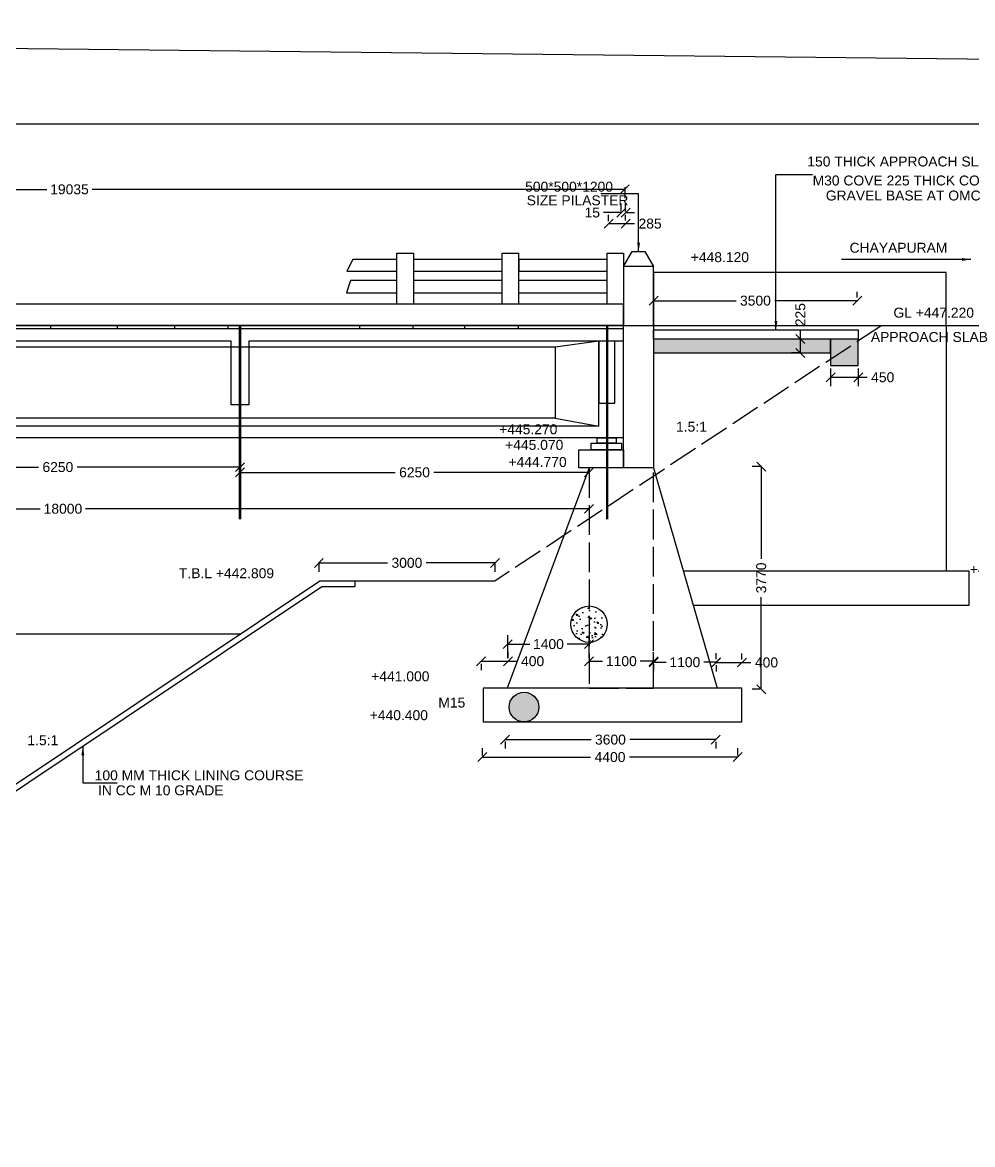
# Model space of a CAD drawing. Header units: metres. Extents: x 244 to 346, y 75 to 149.
# Drawn here: x 292.44 to 311.59, y 123.58 to 146.2 of the extents above; entities that cross this region are included whole.
import ezdxf

# ---------------------------------------------------------------- set-up
doc = ezdxf.new("R2010")
doc.units = ezdxf.units.M
doc.header["$MEASUREMENT"] = 0
doc.linetypes.add('ACAD_ISO02W100', pattern=[15, 12, -3])
doc.linetypes.add('DASHDOT', pattern=[1, 0.5, -0.25, 0, -0.25])
doc.layers.add('DRAWING', color=7, linetype='Continuous')
doc.styles.get("Standard").update_dxf_attribs({"font": 'ARIAL_1.TTF', "height": 0.2})
doc.dimstyles.get("Standard").update_dxf_attribs({"dimtxt": 0.2, "dimasz": 0.18, "dimexe": 0.18, "dimexo": 0.0625, "dimgap": 0.09, "dimtad": 0, "dimdec": 4, "dimzin": 0, "dimdsep": 46, "dimtxsty": 'Standard', "dimblk": 'OBLIQUE', "dimcen": 0.09, "dimclrt": 256, "dimadec": 0, "dimazin": 0, "dimtfac": 1, "dimtdec": 4, "dimtofl": 0, "dimtmove": 0, "dimatfit": 3, "dimfxl": 0, "dimtolj": 1, "dimtzin": 0, "dimarcsym": 0})
picture_1 = doc.add_image_def('image1.jpg', size_in_pixel=(6726, 4650))
pattern_1 = [(130, (563.55345, 0), (-0.3586301, -0.03137607), [0.0375, -0.4125]), (185, (563.55345, 0), (0.06937567, 0.37609607), [0.03, -0.33]), (79.5486, (563.52356, -0.0026), (-0.2892547, 0.34471977), [0.0318701, -0.35057106]), (133.8158, (563.55345, 0.1), (-0.5336205, -0.0827595), [0.05625, -0.61875]), (83.3644, (563.509, 0.0931), (-0.46733135, 0.4870589), [0.0478051, -0.5258565]), (188.8158, (563.55345, 0.1), (-0.467331, 0.4870593), [0.045, -0.495]), (159, (563.50345, 0.075), (-0.29845353, -0.20130945), [0.0375, -0.4125]), (214, (563.50345, 0.075), (-0.12165767, 0.362575), [0.03, -0.33]), (108.5486, (563.47857, 0.05822), (-0.4201113, 0.16126525), [0.0318701, -0.35057106]), (142.5, (563.55345, 0), (-0.00607993, 0.166446927), [0, -0.326, 0, -0.335, 0, -0.33125]), (172.5, (563.55345, 0), (-0.13153477, 0.19720586), [0, -0.191, 0, -0.3185, 0, -0.12625]), (212.5, (563.66495, 0), (-0.26691122, -0.011277436), [0, -0.125, 0, -0.39, 0, -0.5175]), (222.5, (563.71495, 0), (-0.29159308, 0.0500525), [0, -0.1625, 0, -0.259, 0, -0.3675])]

# ---------------------------------------------------------------- blocks, each defined once
blk = doc.blocks.new('_Oblique')
at = {"color": 0, "linetype": 'ByBlock', "lineweight": -2}
blk.add_line((-0.5, -0.5), (0.5, 0.5), dxfattribs=at)
blk = doc.blocks.new('*D162')
at = {"layer": 'Defpoints', "color": 0}
for p in [(282.2, 142.933), (304.578, 142.942), (304.578, 142.835)]:
    blk.add_point(p, dxfattribs=at)
at = {"layer": 'DRAWING', "color": 0, "lineweight": -2}
for p, q in [((282.2, 142.871), (282.2, 142.655)), ((282.2, 142.835), (292.931, 142.835)), ((304.578, 142.835), (293.847, 142.835)), ((304.578, 142.879), (304.578, 142.655))]:
    blk.add_line(p, q, dxfattribs=at)
at = {"layer": 'DRAWING', "color": 0, "lineweight": -2, "xscale": 0.18, "yscale": 0.18, "zscale": 0.18, "rotation": 180}
blk.add_blockref('_Oblique', (282.2, 142.835), dxfattribs=at)
at = {"layer": 'DRAWING', "color": 0, "lineweight": -2, "xscale": 0.18, "yscale": 0.18, "zscale": 0.18}
blk.add_blockref('_Oblique', (304.578, 142.835), dxfattribs=at)
at = {"layer": 'DRAWING', "insert": (293.389, 142.835), "char_height": 0.2, "attachment_point": 5}
blk.add_mtext('\\A1;19035', dxfattribs=at)
blk = doc.blocks.new('*D163')
at = {"layer": 'Defpoints', "color": 0}
for p in [(304.252, 142.131), (304.594, 142.144), (304.594, 142.144)]:
    blk.add_point(p, dxfattribs=at)
at = {"layer": 'DRAWING', "color": 0, "lineweight": -2}
for p, q in [((304.252, 142.193), (304.252, 142.324)), ((304.594, 142.206), (304.594, 142.324)), ((304.252, 142.144), (304.594, 142.144)), ((304.594, 142.144), (304.774, 142.144))]:
    blk.add_line(p, q, dxfattribs=at)
at = {"layer": 'DRAWING', "color": 0, "lineweight": -2, "xscale": 0.18, "yscale": 0.18, "zscale": 0.18, "rotation": 180}
blk.add_blockref('_Oblique', (304.252, 142.144), dxfattribs=at)
at = {"layer": 'DRAWING', "color": 0, "lineweight": -2, "xscale": 0.18, "yscale": 0.18, "zscale": 0.18}
blk.add_blockref('_Oblique', (304.594, 142.144), dxfattribs=at)
at = {"layer": 'DRAWING', "insert": (305.088, 142.144), "char_height": 0.2, "attachment_point": 5}
blk.add_mtext('\\A1;285', dxfattribs=at)
blk = doc.blocks.new('*D164')
at = {"layer": 'Defpoints', "color": 0}
for p in [(304.508, 142.367), (304.508, 142.33), (304.594, 142.324)]:
    blk.add_point(p, dxfattribs=at)
at = {"layer": 'DRAWING', "color": 0, "lineweight": -2}
for p, q in [((304.508, 142.393), (304.508, 142.547)), ((304.594, 142.386), (304.594, 142.547)), ((304.508, 142.367), (304.148, 142.367)), ((304.594, 142.367), (304.774, 142.367))]:
    blk.add_line(p, q, dxfattribs=at)
at = {"layer": 'DRAWING', "color": 0, "lineweight": -2, "xscale": 0.18, "yscale": 0.18, "zscale": 0.18}
blk.add_blockref('_Oblique', (304.508, 142.367), dxfattribs=at)
at = {"layer": 'DRAWING', "color": 0, "lineweight": -2, "xscale": 0.18, "yscale": 0.18, "zscale": 0.18, "rotation": 180}
blk.add_blockref('_Oblique', (304.594, 142.367), dxfattribs=at)
at = {"layer": 'DRAWING', "insert": (303.923, 142.367), "char_height": 0.2, "attachment_point": 5}
blk.add_mtext('\\A1;15', dxfattribs=at)
blk = doc.blocks.new('*D165')
at = {"layer": 'Defpoints', "color": 0}
for p in [(305.159, 140.624), (309.263, 140.591), (309.263, 140.591)]:
    blk.add_point(p, dxfattribs=at)
at = {"layer": 'DRAWING', "color": 0, "lineweight": -2}
for p, q in [((309.263, 140.654), (309.263, 140.771)), ((305.159, 140.591), (306.823, 140.591)), ((305.159, 140.561), (305.159, 140.411)), ((309.263, 140.591), (307.599, 140.591))]:
    blk.add_line(p, q, dxfattribs=at)
at = {"layer": 'DRAWING', "color": 0, "lineweight": -2, "xscale": 0.18, "yscale": 0.18, "zscale": 0.18, "rotation": 180}
blk.add_blockref('_Oblique', (305.159, 140.591), dxfattribs=at)
at = {"layer": 'DRAWING', "color": 0, "lineweight": -2, "xscale": 0.18, "yscale": 0.18, "zscale": 0.18}
blk.add_blockref('_Oblique', (309.263, 140.591), dxfattribs=at)
at = {"layer": 'DRAWING', "insert": (307.211, 140.591), "char_height": 0.2, "attachment_point": 5}
blk.add_mtext('\\A1;3500', dxfattribs=at)
blk = doc.blocks.new('*D172')
at = {"layer": 'Defpoints', "color": 0}
for p in [(289.484, 137.257), (296.825, 137.257), (296.825, 137.236)]:
    blk.add_point(p, dxfattribs=at)
at = {"layer": 'DRAWING', "color": 0, "lineweight": -2}
for p, q in [((289.484, 137.236), (292.766, 137.236)), ((289.484, 137.195), (289.484, 137.056)), ((296.825, 137.236), (293.544, 137.236)), ((296.825, 137.195), (296.825, 137.056))]:
    blk.add_line(p, q, dxfattribs=at)
at = {"layer": 'DRAWING', "color": 0, "lineweight": -2, "xscale": 0.18, "yscale": 0.18, "zscale": 0.18, "rotation": 180}
blk.add_blockref('_Oblique', (289.484, 137.236), dxfattribs=at)
at = {"layer": 'DRAWING', "color": 0, "lineweight": -2, "xscale": 0.18, "yscale": 0.18, "zscale": 0.18}
blk.add_blockref('_Oblique', (296.825, 137.236), dxfattribs=at)
at = {"layer": 'DRAWING', "insert": (293.155, 137.236), "char_height": 0.2, "attachment_point": 5}
blk.add_mtext('\\A1;6250', dxfattribs=at)
blk = doc.blocks.new('*D173')
at = {"layer": 'Defpoints', "color": 0}
for p in [(296.825, 137.195), (303.859, 137.195), (303.859, 137.13)]:
    blk.add_point(p, dxfattribs=at)
at = {"layer": 'DRAWING', "color": 0, "lineweight": -2}
for p, q in [((296.825, 137.132), (296.825, 136.95)), ((296.825, 137.13), (299.954, 137.13)), ((303.859, 137.13), (300.731, 137.13)), ((303.859, 137.132), (303.859, 136.95))]:
    blk.add_line(p, q, dxfattribs=at)
at = {"layer": 'DRAWING', "color": 0, "lineweight": -2, "xscale": 0.18, "yscale": 0.18, "zscale": 0.18, "rotation": 180}
blk.add_blockref('_Oblique', (296.825, 137.13), dxfattribs=at)
at = {"layer": 'DRAWING', "color": 0, "lineweight": -2, "xscale": 0.18, "yscale": 0.18, "zscale": 0.18}
blk.add_blockref('_Oblique', (303.859, 137.13), dxfattribs=at)
at = {"layer": 'DRAWING', "insert": (300.342, 137.13), "char_height": 0.2, "attachment_point": 5}
blk.add_mtext('\\A1;6250', dxfattribs=at)
blk = doc.blocks.new('*D174')
at = {"layer": 'Defpoints', "color": 0}
for p in [(282.655, 136.4), (282.655, 136.396), (303.859, 136.4)]:
    blk.add_point(p, dxfattribs=at)
at = {"layer": 'DRAWING', "color": 0, "lineweight": -2}
for p, q in [((282.655, 136.396), (292.801, 136.396)), ((303.859, 136.396), (293.714, 136.396)), ((282.655, 136.337), (282.655, 136.216)), ((303.859, 136.337), (303.859, 136.216))]:
    blk.add_line(p, q, dxfattribs=at)
at = {"layer": 'DRAWING', "color": 0, "lineweight": -2, "xscale": 0.18, "yscale": 0.18, "zscale": 0.18, "rotation": 180}
blk.add_blockref('_Oblique', (282.655, 136.396), dxfattribs=at)
at = {"layer": 'DRAWING', "color": 0, "lineweight": -2, "xscale": 0.18, "yscale": 0.18, "zscale": 0.18}
blk.add_blockref('_Oblique', (303.859, 136.396), dxfattribs=at)
at = {"layer": 'DRAWING', "insert": (293.257, 136.396), "char_height": 0.2, "attachment_point": 5}
blk.add_mtext('\\A1;18000', dxfattribs=at)
blk = doc.blocks.new('*D176')
at = {"layer": 'Defpoints', "color": 0}
for p in [(298.413, 135.357), (301.963, 135.367), (301.963, 135.306)]:
    blk.add_point(p, dxfattribs=at)
at = {"layer": 'DRAWING', "color": 0, "lineweight": -2}
for p, q in [((298.413, 135.306), (299.8, 135.306)), ((298.413, 135.295), (298.413, 135.126)), ((301.963, 135.306), (300.576, 135.306)), ((301.963, 135.304), (301.963, 135.126))]:
    blk.add_line(p, q, dxfattribs=at)
at = {"layer": 'DRAWING', "color": 0, "lineweight": -2, "xscale": 0.18, "yscale": 0.18, "zscale": 0.18, "rotation": 180}
blk.add_blockref('_Oblique', (298.413, 135.306), dxfattribs=at)
at = {"layer": 'DRAWING', "color": 0, "lineweight": -2, "xscale": 0.18, "yscale": 0.18, "zscale": 0.18}
blk.add_blockref('_Oblique', (301.963, 135.306), dxfattribs=at)
at = {"layer": 'DRAWING', "insert": (300.188, 135.306), "char_height": 0.2, "attachment_point": 5}
blk.add_mtext('\\A1;3000', dxfattribs=at)
blk = doc.blocks.new('*D177')
at = {"layer": 'Defpoints', "color": 0}
for p in [(301.682, 133.335), (302.227, 133.324), (302.227, 133.324)]:
    blk.add_point(p, dxfattribs=at)
at = {"layer": 'DRAWING', "color": 0, "lineweight": -2}
for p, q in [((302.227, 133.387), (302.227, 133.504)), ((301.682, 133.324), (302.227, 133.324)), ((301.682, 133.272), (301.682, 133.144)), ((302.227, 133.324), (302.407, 133.324))]:
    blk.add_line(p, q, dxfattribs=at)
at = {"layer": 'DRAWING', "color": 0, "lineweight": -2, "xscale": 0.18, "yscale": 0.18, "zscale": 0.18, "rotation": 180}
blk.add_blockref('_Oblique', (301.682, 133.324), dxfattribs=at)
at = {"layer": 'DRAWING', "color": 0, "lineweight": -2, "xscale": 0.18, "yscale": 0.18, "zscale": 0.18}
blk.add_blockref('_Oblique', (302.227, 133.324), dxfattribs=at)
at = {"layer": 'DRAWING', "insert": (302.721, 133.324), "char_height": 0.2, "attachment_point": 5}
blk.add_mtext('\\A1;400', dxfattribs=at)
blk = doc.blocks.new('*D178')
at = {"layer": 'Defpoints', "color": 0}
for p in [(303.859, 133.668), (302.221, 133.324), (303.859, 133.324)]:
    blk.add_point(p, dxfattribs=at)
at = {"layer": 'DRAWING', "color": 0, "lineweight": -2}
for p, q in [((302.221, 133.387), (302.221, 133.848)), ((303.859, 133.387), (303.859, 133.848)), ((302.221, 133.668), (302.662, 133.668)), ((303.859, 133.668), (303.419, 133.668))]:
    blk.add_line(p, q, dxfattribs=at)
at = {"layer": 'DRAWING', "color": 0, "lineweight": -2, "xscale": 0.18, "yscale": 0.18, "zscale": 0.18, "rotation": 180}
blk.add_blockref('_Oblique', (302.221, 133.668), dxfattribs=at)
at = {"layer": 'DRAWING', "color": 0, "lineweight": -2, "xscale": 0.18, "yscale": 0.18, "zscale": 0.18}
blk.add_blockref('_Oblique', (303.859, 133.668), dxfattribs=at)
at = {"layer": 'DRAWING', "insert": (303.04, 133.668), "char_height": 0.2, "attachment_point": 5}
blk.add_mtext('\\A1;1400', dxfattribs=at)
blk = doc.blocks.new('*D179')
at = {"layer": 'Defpoints', "color": 0}
for p in [(303.859, 133.324), (305.159, 133.324), (305.159, 133.324)]:
    blk.add_point(p, dxfattribs=at)
at = {"layer": 'DRAWING', "color": 0, "lineweight": -2}
for p, q in [((303.859, 133.387), (303.859, 133.504)), ((305.159, 133.387), (305.159, 133.504)), ((303.859, 133.324), (304.13, 133.324)), ((305.159, 133.324), (304.888, 133.324))]:
    blk.add_line(p, q, dxfattribs=at)
at = {"layer": 'DRAWING', "color": 0, "lineweight": -2, "xscale": 0.18, "yscale": 0.18, "zscale": 0.18, "rotation": 180}
blk.add_blockref('_Oblique', (303.859, 133.324), dxfattribs=at)
at = {"layer": 'DRAWING', "color": 0, "lineweight": -2, "xscale": 0.18, "yscale": 0.18, "zscale": 0.18}
blk.add_blockref('_Oblique', (305.159, 133.324), dxfattribs=at)
at = {"layer": 'DRAWING', "insert": (304.509, 133.324), "char_height": 0.2, "attachment_point": 5}
blk.add_mtext('\\A1;1100', dxfattribs=at)
blk = doc.blocks.new('*D180')
at = {"layer": 'Defpoints', "color": 0}
for p in [(305.159, 133.324), (306.42, 133.303), (306.42, 133.303)]:
    blk.add_point(p, dxfattribs=at)
at = {"layer": 'DRAWING', "color": 0, "lineweight": -2}
for p, q in [((306.42, 133.366), (306.42, 133.483)), ((305.159, 133.303), (305.41, 133.303)), ((305.159, 133.262), (305.159, 133.123)), ((306.42, 133.303), (306.168, 133.303))]:
    blk.add_line(p, q, dxfattribs=at)
at = {"layer": 'DRAWING', "color": 0, "lineweight": -2, "xscale": 0.18, "yscale": 0.18, "zscale": 0.18, "rotation": 180}
blk.add_blockref('_Oblique', (305.159, 133.303), dxfattribs=at)
at = {"layer": 'DRAWING', "color": 0, "lineweight": -2, "xscale": 0.18, "yscale": 0.18, "zscale": 0.18}
blk.add_blockref('_Oblique', (306.42, 133.303), dxfattribs=at)
at = {"layer": 'DRAWING', "insert": (305.789, 133.303), "char_height": 0.2, "attachment_point": 5}
blk.add_mtext('\\A1;1100', dxfattribs=at)
blk = doc.blocks.new('*D181')
at = {"layer": 'Defpoints', "color": 0}
for p in [(306.42, 133.303), (306.939, 133.298), (306.939, 133.298)]:
    blk.add_point(p, dxfattribs=at)
at = {"layer": 'DRAWING', "color": 0, "lineweight": -2}
for p, q in [((306.939, 133.36), (306.939, 133.478)), ((306.42, 133.298), (306.939, 133.298)), ((306.42, 133.241), (306.42, 133.118)), ((306.939, 133.298), (307.119, 133.298))]:
    blk.add_line(p, q, dxfattribs=at)
at = {"layer": 'DRAWING', "color": 0, "lineweight": -2, "xscale": 0.18, "yscale": 0.18, "zscale": 0.18, "rotation": 180}
blk.add_blockref('_Oblique', (306.42, 133.298), dxfattribs=at)
at = {"layer": 'DRAWING', "color": 0, "lineweight": -2, "xscale": 0.18, "yscale": 0.18, "zscale": 0.18}
blk.add_blockref('_Oblique', (306.939, 133.298), dxfattribs=at)
at = {"layer": 'DRAWING', "insert": (307.434, 133.298), "char_height": 0.2, "attachment_point": 5}
blk.add_mtext('\\A1;400', dxfattribs=at)
blk = doc.blocks.new('*D182')
at = {"layer": 'Defpoints', "color": 0}
for p in [(302.167, 131.769), (306.411, 131.764), (306.411, 131.743)]:
    blk.add_point(p, dxfattribs=at)
at = {"layer": 'DRAWING', "color": 0, "lineweight": -2}
for p, q in [((302.167, 131.743), (303.901, 131.743)), ((302.167, 131.707), (302.167, 131.563)), ((306.411, 131.743), (304.677, 131.743)), ((306.411, 131.701), (306.411, 131.563))]:
    blk.add_line(p, q, dxfattribs=at)
at = {"layer": 'DRAWING', "color": 0, "lineweight": -2, "xscale": 0.18, "yscale": 0.18, "zscale": 0.18, "rotation": 180}
blk.add_blockref('_Oblique', (302.167, 131.743), dxfattribs=at)
at = {"layer": 'DRAWING', "color": 0, "lineweight": -2, "xscale": 0.18, "yscale": 0.18, "zscale": 0.18}
blk.add_blockref('_Oblique', (306.411, 131.743), dxfattribs=at)
at = {"layer": 'DRAWING', "insert": (304.289, 131.743), "char_height": 0.2, "attachment_point": 5}
blk.add_mtext('\\A1;3600', dxfattribs=at)
blk = doc.blocks.new('*D184')
at = {"layer": 'Defpoints', "color": 0}
for p in [(301.708, 131.362), (306.854, 131.391), (306.854, 131.361)]:
    blk.add_point(p, dxfattribs=at)
at = {"layer": 'DRAWING', "color": 0, "lineweight": -2}
for p, q in [((301.708, 131.425), (301.708, 131.571)), ((306.854, 131.424), (306.854, 131.571)), ((301.708, 131.391), (303.889, 131.391)), ((306.854, 131.391), (304.673, 131.391))]:
    blk.add_line(p, q, dxfattribs=at)
at = {"layer": 'DRAWING', "color": 0, "lineweight": -2, "xscale": 0.18, "yscale": 0.18, "zscale": 0.18, "rotation": 180}
blk.add_blockref('_Oblique', (301.708, 131.391), dxfattribs=at)
at = {"layer": 'DRAWING', "color": 0, "lineweight": -2, "xscale": 0.18, "yscale": 0.18, "zscale": 0.18}
blk.add_blockref('_Oblique', (306.854, 131.391), dxfattribs=at)
at = {"layer": 'DRAWING', "insert": (304.281, 131.391), "char_height": 0.2, "attachment_point": 5}
blk.add_mtext('\\A1;4400', dxfattribs=at)
blk = doc.blocks.new('*D185')
at = {"layer": 'Defpoints', "color": 0}
for p in [(307.328, 137.246), (307.399, 137.246), (307.363, 132.758)]:
    blk.add_point(p, dxfattribs=at)
at = {"layer": 'DRAWING', "color": 0, "lineweight": -2}
for p, q in [((307.336, 137.246), (307.148, 137.246)), ((307.328, 137.246), (307.328, 135.39)), ((307.328, 132.758), (307.328, 134.614)), ((307.3, 132.758), (307.148, 132.758))]:
    blk.add_line(p, q, dxfattribs=at)
at = {"layer": 'DRAWING', "color": 0, "lineweight": -2, "xscale": 0.18, "yscale": 0.18, "zscale": 0.18}
for p, rotation in [((307.328, 137.246), 90), ((307.328, 132.758), 270)]:
    blk.add_blockref('_Oblique', p, dxfattribs=dict(at, rotation=rotation))
at = {"layer": 'DRAWING', "insert": (307.328, 135.002), "char_height": 0.2, "attachment_point": 5, "rotation": 90}
blk.add_mtext('\\A1;3770', dxfattribs=at)
blk = doc.blocks.new('*D206')
at = {"layer": 'Defpoints', "color": 0}
for p in [(308.726, 139.285), (309.282, 139.285), (309.282, 139.047)]:
    blk.add_point(p, dxfattribs=at)
at = {"layer": 'DRAWING', "color": 0, "lineweight": -2}
for p, q in [((308.726, 139.222), (308.726, 138.867)), ((309.282, 139.222), (309.282, 138.867)), ((308.726, 139.047), (309.282, 139.047)), ((309.282, 139.047), (309.462, 139.047))]:
    blk.add_line(p, q, dxfattribs=at)
at = {"layer": 'DRAWING', "color": 0, "lineweight": -2, "xscale": 0.18, "yscale": 0.18, "zscale": 0.18, "rotation": 180}
blk.add_blockref('_Oblique', (308.726, 139.047), dxfattribs=at)
at = {"layer": 'DRAWING', "color": 0, "lineweight": -2, "xscale": 0.18, "yscale": 0.18, "zscale": 0.18}
blk.add_blockref('_Oblique', (309.282, 139.047), dxfattribs=at)
at = {"layer": 'DRAWING', "insert": (309.776, 139.047), "char_height": 0.2, "attachment_point": 5}
blk.add_mtext('\\A1;450', dxfattribs=at)
blk = doc.blocks.new('*D207')
at = {"layer": 'Defpoints', "color": 0}
for p in [(308.117, 139.817), (308.185, 139.817), (308.185, 139.538)]:
    blk.add_point(p, dxfattribs=at)
at = {"layer": 'DRAWING', "color": 0, "lineweight": -2}
for p, q in [((308.123, 139.817), (307.937, 139.817)), ((308.117, 139.817), (308.117, 139.997)), ((308.117, 139.538), (308.117, 139.817)), ((308.123, 139.538), (307.937, 139.538))]:
    blk.add_line(p, q, dxfattribs=at)
at = {"layer": 'DRAWING', "color": 0, "lineweight": -2, "xscale": 0.18, "yscale": 0.18, "zscale": 0.18}
for p, rotation in [((308.117, 139.817), 90), ((308.117, 139.538), 270)]:
    blk.add_blockref('_Oblique', p, dxfattribs=dict(at, rotation=rotation))
at = {"layer": 'DRAWING', "insert": (308.117, 140.31), "char_height": 0.2, "attachment_point": 5, "rotation": 90}
blk.add_mtext('\\A1;225', dxfattribs=at)

msp = doc.modelspace()

# ---------------------------------------------------------------- hatches: boundary and pattern name
at = {"layer": 'DRAWING'}
h = msp.add_hatch(dxfattribs=at)
h.set_pattern_fill('AR-CONC', color=256, scale=0.05, style=0)
h.set_pattern_definition(pattern_1)
h.paths.add_polyline_path([(308.7264, 139.5383), (308.7264, 139.81661), (305.15913, 139.81661), (305.15913, 139.5383)])
h.paths.add_polyline_path([(308.7264, 139.41031), (308.7264, 139.28465), (309.28183, 139.28465), (309.28183, 139.7773)])
h.paths.add_polyline_path([(308.7264, 139.81661), (308.7264, 139.41031), (309.28183, 139.7773), (309.28183, 139.81661)])
h.paths.add_polyline_path([(302.24836, 132.39972, 0.37552153), (302.5077, 132.10311), (302.5876, 132.10311, 0.37552153), (302.84694, 132.39972, 1)])
h = msp.add_hatch(dxfattribs=at)
h.set_pattern_fill('AR-CONC', color=256, scale=0.05, style=0)
h.set_pattern_definition(pattern_1)
h.paths.add_polyline_path([(303.85944, 133.70309), (303.85944, 134.43728, 0.41421356), (303.49234, 134.07019, 0.41421356)])
h.paths.add_polyline_path([(303.85944, 133.70309, 0.41421356), (304.22653, 134.07019, 0.41421356), (303.85944, 134.43728)])

# ---------------------------------------------------------------- linework, layer by layer
for p, q in [((299.09686, 141.41948), (298.97986, 141.18345)), ((299.98832, 141.41948), (299.09686, 141.41948)), ((299.98832, 141.18345), (299.98832, 141.41948)), ((302.1078, 141.41948), (300.31778, 141.41948)), ((302.1078, 141.18345), (302.1078, 141.41948)), ((298.97986, 141.18345), (299.98832, 141.18345)), ((300.31778, 141.18345), (302.1078, 141.18345)), ((299.04915, 140.99879), (298.97337, 140.74933)), ((299.98832, 140.99879), (299.04915, 140.99879)), ((299.98832, 140.74933), (299.98832, 140.99879)), ((298.97337, 140.74933), (299.98832, 140.74933))]:
    msp.add_line(p, q, dxfattribs=at)
for points in [[(247.31828, 144.15596), (340.94836, 144.15596), (340.94836, 77.67282), (247.31828, 77.67282)], [(300.31778, 140.52029), (299.98832, 140.52029), (299.98832, 141.55142), (300.31778, 141.55142)], [(302.43726, 140.52029), (302.1078, 140.52029), (302.1078, 141.55142), (302.43726, 141.55142)], [(304.22585, 141.41948), (302.44295, 141.41948), (302.44295, 141.18345), (304.22585, 141.18345)], [(304.55532, 140.52029), (304.22585, 140.52029), (304.22585, 141.55142), (304.55532, 141.55142)], [(305.15913, 141.28003), (304.55532, 141.28003), (304.72676, 141.58151), (304.98566, 141.58151)], [(305.15913, 141.28003), (304.55532, 141.28003), (304.55532, 140.09068), (305.15913, 140.09068)], [(305.15913, 140.09068), (311.05099, 140.09068), (311.05099, 141.15655), (305.15913, 141.15655)], [(302.1078, 140.99879), (300.3184, 140.99879), (300.3184, 140.74933), (302.1078, 140.74933)], [(304.22585, 140.99879), (302.43646, 140.99879), (302.43646, 140.74933), (304.22585, 140.74933)], [(304.55532, 140.52029), (281.77672, 140.52029), (281.77672, 140.09068), (304.55532, 140.09068)], [(304.55532, 140.09068), (281.77672, 140.09068), (281.77672, 140.03086), (304.55532, 140.03086)], [(304.55532, 140.09068), (305.15913, 140.09068), (305.15913, 137.21993), (304.55532, 137.21993)], [(305.15913, 140.0008), (309.28183, 140.0008), (309.28183, 139.81661), (305.15913, 139.81661)], [(308.7264, 139.81661), (305.15913, 139.81661), (305.15913, 139.5383), (308.7264, 139.5383)], [(309.28183, 139.81661), (308.7264, 139.81661), (308.7264, 139.28465), (309.28183, 139.28465)], [(304.05808, 139.77516), (303.17827, 139.65393), (303.17827, 138.22466), (304.05808, 138.06322)], [(304.37503, 139.77516), (304.05808, 139.77516), (304.05808, 138.52253), (304.37503, 138.52253)], [(304.40777, 137.72045), (304.02198, 137.72045), (304.02198, 137.82804), (304.40777, 137.82804)], [(304.55532, 137.21993), (303.65006, 137.21993), (303.65006, 137.58421), (304.55532, 137.58421)], [(304.50989, 137.58421), (303.89891, 137.58421), (303.89891, 137.72045), (304.50989, 137.72045)], [(306.93895, 132.78009), (301.72559, 132.78009), (301.72559, 132.10311), (306.93895, 132.10311)]]:
    msp.add_lwpolyline(points, close=True, dxfattribs=at)
for points in [[(248.73429, 140.09068), (312.71917, 140.09068)], [(293.00955, 140.09068), (293.00955, 140.03086)], [(294.3485, 140.09068), (294.3485, 140.03086)], [(295.50562, 140.09068), (295.50562, 140.03086)], [(296.57871, 140.09068), (296.57871, 140.03086)], [(299.23478, 140.09068), (299.23478, 140.03086)], [(300.30469, 140.09068), (300.30469, 140.03086)], [(301.34965, 140.09068), (301.34965, 140.03086)], [(302.42745, 140.09068), (302.42745, 140.03086)], [(311.05099, 140.09068), (311.05099, 135.1376)], [(304.55532, 139.77516), (297.00585, 139.77516), (297.00585, 138.48932), (296.64474, 138.48932), (296.64474, 139.77516), (289.67045, 139.77516), (289.67045, 138.48932), (289.29901, 138.48932), (289.29901, 139.77516), (282.26543, 139.77516), (282.26543, 138.47108), (281.97169, 138.47108), (281.97169, 139.77516), (281.77672, 139.77516)], [(303.17827, 139.65393), (283.15726, 139.65393)], [(304.05808, 138.06322), (282.26046, 138.06322), (282.26543, 138.47108)], [(303.17827, 138.22466), (283.15726, 138.22466)], [(304.55532, 137.82804), (281.77672, 137.82804)], [(303.85944, 137.21993), (302.20836, 132.78009)], [(305.15913, 137.21993), (306.4381, 132.78009)], [(305.94106, 134.50551), (305.95812, 134.45392), (311.52079, 134.45392), (311.52079, 135.1376), (305.75898, 135.1376)], [(301.95917, 134.93909), (298.43668, 134.93909), (288.59992, 128.36377), (281.77672, 128.36377)], [(299.1386, 134.93909), (299.1386, 134.82547), (298.47559, 134.82547), (288.61932, 128.24705), (281.77672, 128.24705)], [(296.83765, 133.87022), (281.77672, 133.87022)]]:
    msp.add_lwpolyline(points, dxfattribs=at)
at = {"layer": 'DRAWING', "linetype": 'DASHDOT', "const_width": 0.05}
for points in [[(296.82525, 140.09068), (296.82525, 136.18103)], [(304.22443, 140.09068), (304.22443, 136.18103)]]:
    msp.add_lwpolyline(points, dxfattribs=at)
at = {"layer": 'DRAWING', "linetype": 'ACAD_ISO02W100', "ltscale": 0.05}
msp.add_lwpolyline([(309.75614, 140.09068), (301.95917, 134.93909)], dxfattribs=at)
msp.add_lwpolyline([(305.15913, 137.21993), (303.85944, 137.21993), (303.85944, 132.78009), (305.15913, 132.78009)], close=True, dxfattribs=at)
at = {"layer": 'DRAWING'}
for centre, radius in [((303.85944, 134.07019), 0.36709), ((302.54765, 132.39972), 0.29929)]:
    msp.add_circle(centre, radius, dxfattribs=at)

# ---------------------------------------------------------------- texts
for s, p in [('150 THICK APPROACH SLAB RCC', (308.25629, 143.29662)), ('500*500*1200', (302.56994, 142.78846)), ('M30 COVE 225 THICK COMPACTED ', (308.36266, 142.91349)), ('GRAVEL BASE AT OMC ', (308.62863, 142.61075)), ('SIZE PILASTER', (302.60203, 142.51406)), ('CHAYAPURAM', (309.10755, 141.55786)), ('+448.120', (305.90817, 141.36816)), ('GL +447.220', (309.99172, 140.24998)), ('APPROACH SLAB', (309.53664, 139.7595)), ('+445.270', (302.04702, 137.89924)), ('1.5:1', (305.61097, 137.95055)), ('+445.070', (302.16696, 137.58476)), ('+444.770', (302.23444, 137.24034)), ('+443.000', (311.5317, 135.07835)), ('T.B.L +442.809', (295.5938, 134.99766)), ('+441.000', (299.46927, 132.92017)), ('M15', (300.82106, 132.39056)), ('+440.400', (299.43939, 132.13695)), ('1.5:1', (292.54122, 131.63119)), ('100 MM THICK LINING COURSE ', (293.89655, 130.92408)), ('IN CC M 10 GRADE', (293.96392, 130.62126))]:
    msp.add_text(s, height=0.2, dxfattribs=at).set_placement(p)

# ---------------------------------------------------------------- dimensions: what is measured, and where the dimension line sits
for base, p1, p2, text, picture, middle in [((304.57765, 142.83488), (282.20014, 142.93345), (304.57765, 142.94154), '19035', '*D162', (293.3889, 142.83488)), ((304.50789, 142.36668), (304.59432, 142.32375), (304.50789, 142.33028), '15', '*D164', (303.92331, 142.36668)), ((304.59432, 142.14375), (304.25214, 142.13085), (304.59432, 142.14375), '285', '*D163', (305.08771, 142.14375)), ((309.26257, 140.59119), (305.15913, 140.62362), (309.26257, 140.59119), '3500', '*D165', (307.21085, 140.59119)), ((309.28183, 139.04728), (308.7264, 139.28465), (309.28183, 139.28465), '450', '*D206', (309.77646, 139.04728)), ((296.82525, 137.23631), (289.48446, 137.25728), (296.82525, 137.25728), '6250', '*D172', (293.15486, 137.23631)), ((303.85944, 137.13044), (296.82525, 137.19478), (303.85944, 137.19478), '6250', '*D173', (300.34235, 137.13044)), ((282.6554, 136.39565), (303.85944, 136.39953), (282.6554, 136.39953), '18000', '*D174', (293.25742, 136.39565)), ((301.9633, 135.30586), (298.41309, 135.35731), (301.9633, 135.36667), '3000', '*D176', (300.18819, 135.30586)), ((303.85944, 133.66776), (302.22142, 133.32421), (303.85944, 133.32421), '1400', '*D178', (303.04043, 133.66776)), ((302.22671, 133.32421), (301.68164, 133.33478), (302.22671, 133.32421), '400', '*D177', (302.72133, 133.32421)), ((305.15913, 133.32421), (303.85944, 133.32421), (305.15913, 133.32421), '1100', '*D179', (304.50928, 133.32421)), ((306.4196, 133.30303), (305.15913, 133.32421), (306.4196, 133.30303), '1100', '*D180', (305.78936, 133.30303)), ((306.93895, 133.29774), (306.4196, 133.30303), (306.93895, 133.29774), '400', '*D181', (307.43357, 133.29774)), ((306.41136, 131.74266), (302.16711, 131.76918), (306.41136, 131.76388), '3600', '*D182', (304.28923, 131.74266)), ((306.85382, 131.39052), (301.70807, 131.3621), (306.85382, 131.3611), '4400', '*D184', (304.28095, 131.39052))]:
    dim = msp.add_linear_dim(base=base, p1=p1, p2=p2, text=text, dimstyle='Standard', dxfattribs=at)
    dim.commit()
    dim.dimension.update_dxf_attribs({"geometry": picture, "text_midpoint": middle})
for base, p1, p2, text, picture, middle in [((308.1172, 139.81661), (308.18516, 139.5383), (308.18516, 139.81661), '225', '*D207', (308.1172, 140.31001)), ((307.32753, 137.24576), (307.36263, 132.75785), (307.399, 137.24576), '3770', '*D185', (307.32753, 135.00181))]:
    dim = msp.add_linear_dim(base=base, p1=p1, p2=p2, angle=90, text=text, dimstyle='Standard', dxfattribs=at)
    dim.commit()
    dim.dimension.update_dxf_attribs({"geometry": picture, "text_midpoint": middle})

# ---------------------------------------------------------------- pictures from other files: only their frames are drawn
image = msp.add_image(picture_1, insert=(243.62118, 76.23935), size_in_units=(101.19975, 69.96415), rotation=-0.6257928, dxfattribs=dict(fade=30))
image.dxf.flags = 7

# ---------------------------------------------------------------- leaders
for points in [[(307.62443, 140.0008), (307.62443, 143.13388), (308.36156, 143.13388)], [(304.85621, 141.58151), (304.85621, 142.74648), (304.09657, 142.74648)], [(311.55065, 141.42204), (308.94616, 141.42204)], [(293.65825, 131.61021), (293.65825, 130.86964), (294.35306, 130.86964)]]:
    msp.add_leader(points, dimstyle='Standard', override={"dimgap": 0.09, "dimtad": 0}, dxfattribs=at)

doc.saveas('drawing.dxf')
